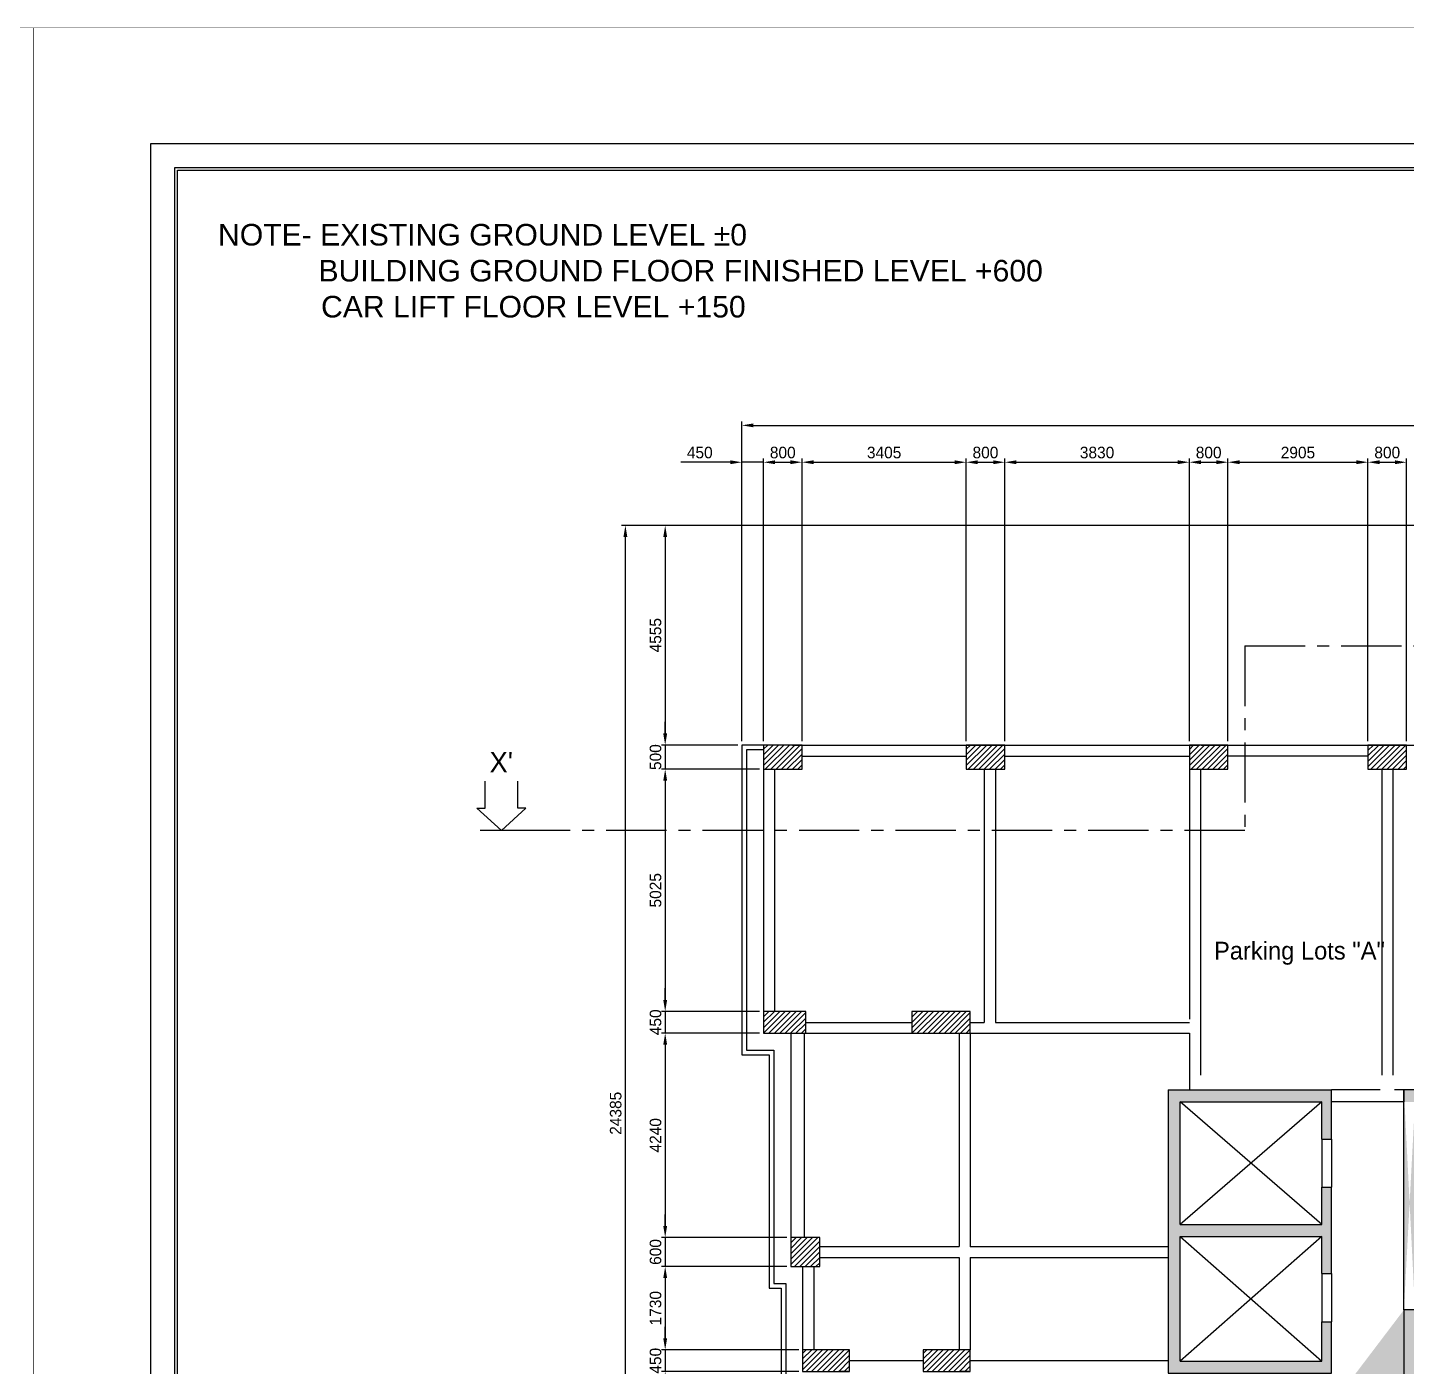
# Model space of a CAD drawing. Header units: millimetres. Extents: x -5 to 1510635, y -6 to 71285.
# Drawn here: x 562681 to 591285, y 19757 to 47525 of the extents above; entities that cross this region are included whole.
import ezdxf
from ezdxf.enums import TextEntityAlignment as Align

# ---------------------------------------------------------------- set-up
doc = ezdxf.new("R2010")
doc.units = ezdxf.units.MM
doc.header["$LTSCALE"] = 1000
doc.linetypes.add('CENTER', pattern=[2, 1.25, -0.25, 0.25, -0.25])
doc.linetypes.add('S-BM-2ND$0$HIDDEN', pattern=[9.525, 6.35, -3.175])
for name, color, linetype in [('1', 1, 'CENTER'), ('3', 3, 'Continuous'), ('MP-2', 42, 'Continuous'), ('MP-7', 7, 'Continuous'), ('MP-8', 8, 'Continuous'), ('S-BM-2ND$0$S-BEAM', 21, 'Continuous'), ('S-BM-2ND$0$S-BEAMS-1', 21, 'Continuous'), ('S-COL 2ND$0$GRD RC WALL', 31, 'Continuous'), ('S-COL 2ND$0$S-COL-1', 31, 'Continuous'), ('S-COL 2ND$0$S-COL-HATCH', 11, 'Continuous'), ('S-COL 2ND$0$S-RCWALL', 31, 'Continuous'), ('S-COL 2ND$0$S-RCWALL-HACH', 21, 'Continuous'), ('S-CUTL', 11, 'Continuous')]:
    doc.layers.add(name, color=color, linetype=linetype)
doc.styles.add('GHD', font='OUTLINE', dxfattribs={"bigfont": 'GHD'})
doc.styles.add('H', font='arial.ttf')
doc.dimstyles.new('MPS2', dxfattribs={"dimscale": 100, "dimtxt": 3, "dimasz": 3, "dimexe": 1, "dimexo": 1, "dimgap": 1, "dimtad": 1, "dimzin": 12, "dimdsep": 46, "dimtxsty": 'Standard', "dimcen": 1, "dimclrd": 1, "dimclre": 1, "dimclrt": 7, "dimazin": 2, "dimtfac": 1, "dimtmove": 0, "dimatfit": 3, "dimfxl": 1, "dimarcsym": 0})

# ---------------------------------------------------------------- blocks, each defined once
blk = doc.blocks.new('S-COL 2ND')
at = {"layer": 'S-COL 2ND$0$S-COL-HATCH'}
h = blk.add_hatch(dxfattribs=at)
h.set_pattern_fill('ANSI31', color=256, scale=25)
h.set_pattern_definition([(45, (-1360.12, 18780), (-56.1266008, 56.1266008), [])])
h.paths.add_polyline_path([(3998377, -137939), (3999177, -137939), (3999177, -137439), (3998377, -137439)])
h = blk.add_hatch(dxfattribs=at)
h.set_pattern_fill('ANSI31', color=256, scale=25)
h.set_pattern_definition([(45, (2845, 18780), (-56.1266008, 56.1266008), [])])
h.paths.add_polyline_path([(4002582, -137939), (4003382, -137939), (4003382, -137439), (4002582, -137439)])
h = blk.add_hatch(dxfattribs=at)
h.set_pattern_fill('ANSI31', color=256, scale=25)
h.set_pattern_definition([(45, (7474.72, 18780), (-56.1266008, 56.1266008), [])])
h.paths.add_polyline_path([(4007211, -137939), (4008011, -137939), (4008011, -137439), (4007211, -137439)])
h = blk.add_hatch(dxfattribs=at)
h.set_pattern_fill('ANSI31', color=256, scale=25)
h.set_pattern_definition([(45, (10979.72, 18780), (-56.1266008, 56.1266008), [])])
h.paths.add_polyline_path([(4010916, -137939), (4011716, -137939), (4011716, -137439), (4010916, -137439)])
h = blk.add_hatch(dxfattribs=at)
h.set_pattern_fill('ANSI31', color=256, scale=25)
h.set_pattern_definition([(45, (14584.72, 18780), (-56.1266008, 56.1266008), [])])
h.paths.add_polyline_path([(4014321, -137939), (4015121, -137939), (4015121, -137439), (4014321, -137439)])
h = blk.add_hatch(dxfattribs=at)
h.set_pattern_fill('ANSI31', color=256, scale=25)
h.set_pattern_definition([(45, (21199.72, 18780), (-56.1266008, 56.1266008), [])])
h.paths.add_polyline_path([(4021136, -138039), (4021736, -138039), (4021736, -137439), (4021136, -137439)])
h = blk.add_hatch(dxfattribs=at)
h.set_pattern_fill('ANSI31', color=256, scale=25)
h.set_pattern_definition([(45, (-5e-10, 109.054), (-56.1266008, 56.1266008), [])])
h.paths.add_polyline_path([(3998377, -143414), (3999252, -143414), (3999252, -142964), (3998377, -142964)])
h = blk.add_hatch(dxfattribs=at)
h.set_pattern_fill('ANSI31', color=256, scale=25)
h.set_pattern_definition([(45, (3414.82, 109.054), (-56.1266008, 56.1266008), [])])
h.paths.add_polyline_path([(4001452, -143414), (4002667, -143414), (4002667, -142964), (4001452, -142964)])
h = blk.add_hatch(dxfattribs=at)
h.set_pattern_fill('ANSI31', color=256, scale=25)
h.set_pattern_definition([(45, (14235, 11880), (-56.1266008, 56.1266008), [])])
h.paths.add_polyline_path([(4021136, -144939), (4021736, -144939), (4021736, -144339), (4021136, -144339)])
h = blk.add_hatch(dxfattribs=at)
h.set_pattern_fill('ANSI31', color=256, scale=25)
h.paths.add_polyline_path([(4023051, -144339), (4023051, -144589), (4023736, -144589), (4023736, -144339)])
h = blk.add_hatch(dxfattribs=at)
h.set_pattern_fill('ANSI31', color=256, scale=25)
h.set_pattern_definition([(45, (-994.82, 8565.32), (-56.1266008, 56.1266008), [])])
h.paths.add_polyline_path([(3998942, -148253), (3999542, -148253), (3999542, -147653), (3998942, -147653)])
h = blk.add_hatch(dxfattribs=at)
h.set_pattern_fill('ANSI31', color=256, scale=25)
h.set_pattern_definition([(45, (-748.12, 6384.94), (-56.1266008, 56.1266008), [])])
h.paths.add_polyline_path([(3999189, -150434), (4000164, -150434), (4000164, -149984), (3999189, -149984)])
h = blk.add_hatch(dxfattribs=at)
h.set_pattern_fill('ANSI31', color=256, scale=25)
h.set_pattern_definition([(45, (1755, 6384.94), (-56.1266008, 56.1266008), [])])
h.paths.add_polyline_path([(4001692, -150434), (4002667, -150434), (4002667, -149984), (4001692, -149984)])
h = blk.add_hatch(dxfattribs=at)
h.set_pattern_fill('ANSI31', color=256, scale=25)
h.set_pattern_definition([(45, (13660, 5415.35), (-56.1266008, 56.1266008), [])])
h.paths.add_polyline_path([(4020561, -151489), (4021161, -151489), (4021161, -150218), (4020561, -150218)])
h = blk.add_hatch(dxfattribs=at)
h.set_pattern_fill('ANSI31', color=256, scale=25)
h.set_pattern_definition([(45, (20364.91, 4960), (-56.1266008, 56.1266008), [])])
h.paths.add_polyline_path([(4027266, -151859), (4027866, -151859), (4027866, -151259), (4027266, -151259)])
h = blk.add_hatch(dxfattribs=at)
h.set_pattern_fill('ANSI31', color=256, scale=25)
h.paths.add_polyline_path([(3999937, -156819), (4000537, -156819), (4000537, -156219), (3999937, -156219)])
h = blk.add_hatch(dxfattribs=at)
h.set_pattern_fill('ANSI31', color=256, scale=25)
h.set_pattern_definition([(45, (-2669.72, 0), (-56.1266008, 56.1266008), [])])
h.paths.add_polyline_path([(4004232, -156819), (4004832, -156819), (4004832, -156219), (4004232, -156219)])
h = blk.add_hatch(dxfattribs=at)
h.set_pattern_fill('ANSI31', color=256, scale=25)
h.set_pattern_definition([(45, (4910, 0), (-56.1266008, 56.1266008), [])])
h.paths.add_polyline_path([(4011811, -156819), (4012661, -156819), (4012661, -156219), (4011811, -156219)])
h = blk.add_hatch(dxfattribs=at)
h.set_pattern_fill('ANSI31', color=256, scale=25)
h.set_pattern_definition([(45, (13660, 0), (-56.1266008, 56.1266008), [])])
h.paths.add_polyline_path([(4020561, -156819), (4021161, -156819), (4021161, -156219), (4020561, -156219)])
h = blk.add_hatch(dxfattribs=at)
h.set_pattern_fill('ANSI31', color=256, scale=25)
h.set_pattern_definition([(45, (20364.91, 0), (-56.1266008, 56.1266008), [])])
h.paths.add_polyline_path([(4027266, -156819), (4027866, -156819), (4027866, -156219), (4027266, -156219)])
at = {"layer": 'S-COL 2ND$0$S-RCWALL-HACH'}
h = blk.add_hatch(dxfattribs=at)
h.set_pattern_fill('DOTS', color=256, scale=40)
h.set_pattern_definition([(0, (0, -2), (31.75, 63.5), [0, -63.5])])
h.paths.add_polyline_path([(4014636, -132883), (4021366, -132883), (4021366, -133183), (4014636, -133183)])
h = blk.add_hatch(dxfattribs=at)
h.set_pattern_fill('DOTS', color=256, scale=40)
h.paths.add_polyline_path([(4020736, -139469), (4021506, -139469), (4021506, -139294), (4020561, -139294), (4020561, -141229), (4021506, -141229), (4021506, -141054), (4020736, -141054)])
h = blk.add_hatch(dxfattribs=at)
h.set_pattern_fill('DOTS', color=256, scale=40)
h.paths.add_polyline_path([(4009962, -145611), (4010162, -145611), (4010162, -144589), (4006772, -144589), (4006772, -150469), (4010162, -150469), (4010162, -149401), (4009962, -149401), (4009962, -150219), (4007022, -150219), (4007022, -147634), (4009962, -147634), (4009962, -148401), (4010162, -148401), (4010162, -146611), (4009962, -146611), (4009962, -147384), (4007022, -147384), (4007022, -144839), (4009962, -144839)])
edge = h.paths.add_edge_path()
edge.add_line((4009962, -150469), (4009962, -151644))
edge.add_line((4010161, -151644), (4009962, -151644))
h = blk.add_hatch(dxfattribs=at)
h.set_pattern_fill('DOTS', color=256, scale=40)
edge = h.paths.add_edge_path()
edge.add_line((4011662, -144589), (4011662, -144839))
edge.add_line((4015142, -144589), (4011662, -144589))
edge.add_line((4014892, -144839), (4011892, -144839))
edge.add_line((4014892, -144839), (4014892, -151394))
edge.add_line((4015142, -151644), (4015142, -144589))
edge.add_line((4011892, -149154), (4011892, -144839))
edge.add_line((4011662, -149154), (4011662, -144589))
edge.add_line((4011892, -149154), (4011662, -149154))
edge.add_line((4009962, -151394), (4014892, -151394))
edge.add_line((4015142, -151644), (4009962, -151644))
edge.add_line((4009962, -151644), (4009962, -151394))
h = blk.add_hatch(dxfattribs=at)
h.set_pattern_fill('DOTS', color=256, scale=40)
h.set_pattern_definition([(0, (-1.51, -2305.376), (31.75, 63.5), [0, -63.5])])
h.paths.add_polyline_path([(4023510, -146690), (4025568, -146690), (4025568, -146940), (4023510, -146940)])
h = blk.add_hatch(dxfattribs=at)
h.set_pattern_fill('DOTS', color=256, scale=40)
h.set_pattern_definition([(0, (5, 0.353), (31.75, 63.5), [0, -63.5])])
h.paths.add_polyline_path([(4027866, -150218), (4025338, -150218), (4025338, -150468), (4027866, -150478)])
at = {"layer": 'S-COL 2ND$0$GRD RC WALL', "elevation": 0}
blk.add_lwpolyline([(4014636, -132883), (4021366, -132883), (4021366, -133183), (4014636, -133183)], close=True, dxfattribs=at)
at = {"layer": 'S-COL 2ND$0$S-COL-1'}
for p, q in [((3999177, -137689, 0), (3999177, -137439, 0)), ((4003382, -137689, 0), (4003382, -137439, 0)), ((4008011, -137689, 0), (4008011, -137439)), ((4015121, -137689, 0), (4015121, -137439, 0)), ((4023737, -144339, 0), (4023051, -144339, 0)), ((4023051, -144589, 0), (4023051, -144339, 0)), ((4023051, -144339, 0), (4023051, -144589, 0)), ((4015142, -144589, 0), (4011662, -144589, 0)), ((4011662, -144589, 0), (4011662, -144839, 0)), ((4011662, -149154, 0), (4011662, -144589, 0)), ((4015142, -151644, 0), (4015142, -144589, 0)), ((4014892, -144839, 0), (4011892, -144839, 0)), ((4011892, -149154, 0), (4011892, -144839, 0)), ((4014892, -144839, 0), (4014892, -151394, 0)), ((4011892, -149154, 0), (4011662, -149154, 0)), ((4000134, -150434, 0), (3999934, -150434, 0)), ((4002637, -150434, 0), (4002437, -150434, 0)), ((4025341, -150218, 0), (4027866, -150218, 0)), ((4025341, -150218, 0), (4025341, -150468, 0)), ((4027866, -150468, 0), (4027866, -150218, 0)), ((4027866, -150468, 0), (4025341, -150468, 0)), ((4009962, -151644, 0), (4009962, -151394, 0)), ((4009962, -151394, 0), (4014892, -151394, 0)), ((4015142, -151644, 0), (4009962, -151644, 0))]:
    blk.add_line(p, q, dxfattribs=at)
at = {"layer": 'S-COL 2ND$0$S-COL-1', "elevation": 0}
for points in [[(3998377, -137939), (3999177, -137939), (3999177, -137439), (3998377, -137439)], [(4002582, -137939), (4003382, -137939), (4003382, -137439), (4002582, -137439)], [(4014321, -137939), (4015121, -137939), (4015121, -137439), (4014321, -137439)], [(4021136, -138039), (4021736, -138039), (4021736, -137439), (4021136, -137439)], [(3998377, -143414), (3999252, -143414), (3999252, -142964), (3998377, -142964)], [(4001452, -143414), (4002667, -143414), (4002667, -142964), (4001452, -142964)], [(4021136, -144939), (4021736, -144939), (4021736, -144339), (4021136, -144339)], [(4023051, -144339), (4023736, -144339), (4023736, -144589), (4023051, -144589)], [(4023506, -146690), (4025571, -146690), (4025571, -146940), (4023506, -146940)], [(3998942, -148253), (3999542, -148253), (3999542, -147653), (3998942, -147653)], [(3999189, -150434), (4000164, -150434), (4000164, -149984), (3999189, -149984)], [(4001692, -150434), (4002667, -150434), (4002667, -149984), (4001692, -149984)], [(4020561, -151489), (4021161, -151489), (4021161, -150218), (4020561, -150218)], [(4027266, -151859), (4027866, -151859), (4027866, -151259), (4027266, -151259)], [(3999937, -156819), (4000537, -156819), (4000537, -156219), (3999937, -156219)], [(4004232, -156819), (4004832, -156819), (4004832, -156219), (4004232, -156219)], [(4011811, -156819), (4012661, -156819), (4012661, -156219), (4011811, -156219)], [(4020561, -156819), (4021161, -156819), (4021161, -156219), (4020561, -156219)], [(4027266, -156819), (4027866, -156819), (4027866, -156219), (4027266, -156219)]]:
    blk.add_lwpolyline(points, close=True, dxfattribs=at)
at = {"layer": 'S-COL 2ND$0$S-COL-1'}
for points in [[(4007211, -137939), (4008011, -137939), (4008011, -137439), (4007211, -137439)], [(4010916, -137939), (4011716, -137939), (4011716, -137439), (4010916, -137439)]]:
    blk.add_lwpolyline(points, close=True, dxfattribs=at)
at = {"layer": 'S-COL 2ND$0$S-COL-1', "elevation": 0}
blk.add_lwpolyline([(4021506, -139294), (4020561, -139294), (4020561, -141229), (4021506, -141229), (4021506, -141054), (4020736, -141054), (4020736, -139469), (4021506, -139469), (4021506, -139294)], dxfattribs=at)
at = {"layer": 'S-COL 2ND$0$S-RCWALL'}
for p, q in [((4006772, -144589, 0), (4010162, -144589, 0)), ((4006772, -144589, 0), (4006772, -150469, 0)), ((4010162, -145611), (4010162, -144589, 0)), ((4007022, -147384, 0), (4007022, -144839, 0)), ((4007022, -144839, 0), (4009962, -144839, 0)), ((4009962, -145611), (4009962, -144839, 0)), ((4009962, -145611), (4010162, -145611)), ((4009962, -147384), (4009962, -146611, 0)), ((4009962, -146611), (4010162, -146611)), ((4010162, -148401), (4010162, -146611, 0)), ((4007022, -147384, 0), (4009962, -147384, 0)), ((4007022, -150219, 0), (4007022, -147634, 0)), ((4007022, -147634, 0), (4009962, -147634, 0)), ((4009962, -148401), (4009962, -147634, 0)), ((4009962, -148401), (4010162, -148401)), ((4009962, -150219, 0), (4009962, -149401, 0)), ((4009962, -149401), (4010162, -149401)), ((4010162, -150469, 0), (4010162, -149401, 0)), ((4007022, -150219, 0), (4009962, -150219)), ((4006772, -150469, 0), (4010162, -150469, 0)), ((4010111, -151644, 0), (4009962, -151644, 0))]:
    blk.add_line(p, q, dxfattribs=at)
blk = doc.blocks.new('*D274')
at = {"layer": 'DEFPOINTS', "color": 0, "linetype": 'ByBlock', "transparency": 16777216}
for p in [(577947, 38510), (577497, 32644, 0), (577947, 32644, 0)]:
    blk.add_point(p, dxfattribs=at)
at = {"layer": 'MP-8', "color": 1, "linetype": 'ByBlock', "lineweight": -2, "transparency": 16777216}
for p, q in [((577257, 38510), (576233, 38510)), ((577497, 32724), (577497, 38590)), ((577947, 38510), (577497, 38510)), ((577947, 32724), (577947, 38590)), ((578187, 38510), (578427, 38510))]:
    blk.add_line(p, q, dxfattribs=at)
at = {"layer": 'MP-8', "color": 1, "linetype": 'ByBlock', "transparency": 16777216}
for points in [[(577257, 38550), (577257, 38470), (577497, 38510)], [(578187, 38550), (578187, 38470), (577947, 38510)]]:
    blk.add_solid(points, dxfattribs=at)
at = {"layer": 'MP-8', "color": 7, "linetype": 'ByBlock', "transparency": 16777216, "insert": (576625, 38710), "char_height": 240, "attachment_point": 5}
blk.add_mtext('450', dxfattribs=at)
blk = doc.blocks.new('*D275')
at = {"layer": 'DEFPOINTS', "color": 0, "linetype": 'ByBlock', "transparency": 16777216}
for p in [(578747, 38510), (577947, 32644, 0), (578747, 32644)]:
    blk.add_point(p, dxfattribs=at)
at = {"layer": 'MP-8', "color": 1, "linetype": 'ByBlock', "lineweight": -2, "transparency": 16777216}
for p, q in [((577947, 32724), (577947, 38590)), ((578187, 38510), (578507, 38510)), ((578747, 32724), (578747, 38590))]:
    blk.add_line(p, q, dxfattribs=at)
at = {"layer": 'MP-8', "color": 1, "linetype": 'ByBlock', "transparency": 16777216}
for points in [[(578187, 38550), (578187, 38470), (577947, 38510)], [(578507, 38550), (578507, 38470), (578747, 38510)]]:
    blk.add_solid(points, dxfattribs=at)
at = {"layer": 'MP-8', "color": 7, "linetype": 'ByBlock', "transparency": 16777216, "insert": (578347, 38710), "char_height": 240, "attachment_point": 5}
blk.add_mtext('800', dxfattribs=at)
blk = doc.blocks.new('*D276')
at = {"layer": 'DEFPOINTS', "color": 0, "linetype": 'ByBlock', "transparency": 16777216}
for p in [(582152, 38510), (578747, 32644), (582152, 32644)]:
    blk.add_point(p, dxfattribs=at)
at = {"layer": 'MP-8', "color": 1, "linetype": 'ByBlock', "lineweight": -2, "transparency": 16777216}
for p, q in [((578747, 32724), (578747, 38590)), ((578987, 38510), (581912, 38510)), ((582152, 32724), (582152, 38590))]:
    blk.add_line(p, q, dxfattribs=at)
at = {"layer": 'MP-8', "color": 1, "linetype": 'ByBlock', "transparency": 16777216}
for points in [[(578987, 38550), (578987, 38470), (578747, 38510)], [(581912, 38550), (581912, 38470), (582152, 38510)]]:
    blk.add_solid(points, dxfattribs=at)
at = {"layer": 'MP-8', "color": 7, "linetype": 'ByBlock', "transparency": 16777216, "insert": (580450, 38710), "char_height": 240, "attachment_point": 5}
blk.add_mtext('3405', dxfattribs=at)
blk = doc.blocks.new('*D277')
at = {"layer": 'DEFPOINTS', "color": 0, "linetype": 'ByBlock', "transparency": 16777216}
for p in [(582952, 38510), (582152, 32644), (582952, 32644, 0)]:
    blk.add_point(p, dxfattribs=at)
at = {"layer": 'MP-8', "color": 1, "linetype": 'ByBlock', "lineweight": -2, "transparency": 16777216}
for p, q in [((582152, 32724), (582152, 38590)), ((582392, 38510), (582712, 38510)), ((582952, 32724), (582952, 38590))]:
    blk.add_line(p, q, dxfattribs=at)
at = {"layer": 'MP-8', "color": 1, "linetype": 'ByBlock', "transparency": 16777216}
for points in [[(582392, 38550), (582392, 38470), (582152, 38510)], [(582712, 38550), (582712, 38470), (582952, 38510)]]:
    blk.add_solid(points, dxfattribs=at)
at = {"layer": 'MP-8', "color": 7, "linetype": 'ByBlock', "transparency": 16777216, "insert": (582552, 38710), "char_height": 240, "attachment_point": 5}
blk.add_mtext('800', dxfattribs=at)
blk = doc.blocks.new('*D278')
at = {"layer": 'DEFPOINTS', "color": 0, "linetype": 'ByBlock', "transparency": 16777216}
for p in [(586782, 38510), (582952, 32644, 0), (586782, 32644)]:
    blk.add_point(p, dxfattribs=at)
at = {"layer": 'MP-8', "color": 1, "linetype": 'ByBlock', "lineweight": -2, "transparency": 16777216}
for p, q in [((582952, 32724), (582952, 38590)), ((583192, 38510), (586542, 38510)), ((586782, 32724), (586782, 38590))]:
    blk.add_line(p, q, dxfattribs=at)
at = {"layer": 'MP-8', "color": 1, "linetype": 'ByBlock', "transparency": 16777216}
for points in [[(583192, 38550), (583192, 38470), (582952, 38510)], [(586542, 38550), (586542, 38470), (586782, 38510)]]:
    blk.add_solid(points, dxfattribs=at)
at = {"layer": 'MP-8', "color": 7, "linetype": 'ByBlock', "transparency": 16777216, "insert": (584867, 38710), "char_height": 240, "attachment_point": 5}
blk.add_mtext('3830', dxfattribs=at)
blk = doc.blocks.new('*D279')
at = {"layer": 'DEFPOINTS', "color": 0, "linetype": 'ByBlock', "transparency": 16777216}
for p in [(587582, 38510), (586782, 32644), (587582, 32644)]:
    blk.add_point(p, dxfattribs=at)
at = {"layer": 'MP-8', "color": 1, "linetype": 'ByBlock', "lineweight": -2, "transparency": 16777216}
for p, q in [((586782, 32724), (586782, 38590)), ((587022, 38510), (587342, 38510)), ((587582, 32724), (587582, 38590))]:
    blk.add_line(p, q, dxfattribs=at)
at = {"layer": 'MP-8', "color": 1, "linetype": 'ByBlock', "transparency": 16777216}
for points in [[(587022, 38550), (587022, 38470), (586782, 38510)], [(587342, 38550), (587342, 38470), (587582, 38510)]]:
    blk.add_solid(points, dxfattribs=at)
at = {"layer": 'MP-8', "color": 7, "linetype": 'ByBlock', "transparency": 16777216, "insert": (587182, 38710), "char_height": 240, "attachment_point": 5}
blk.add_mtext('800', dxfattribs=at)
blk = doc.blocks.new('*D280')
at = {"layer": 'DEFPOINTS', "color": 0, "linetype": 'ByBlock', "transparency": 16777216}
for p in [(590487, 38510), (587582, 32644), (590487, 32644)]:
    blk.add_point(p, dxfattribs=at)
at = {"layer": 'MP-8', "color": 1, "linetype": 'ByBlock', "lineweight": -2, "transparency": 16777216}
for p, q in [((587582, 32724), (587582, 38590)), ((587822, 38510), (590247, 38510)), ((590487, 32724), (590487, 38590))]:
    blk.add_line(p, q, dxfattribs=at)
at = {"layer": 'MP-8', "color": 1, "linetype": 'ByBlock', "transparency": 16777216}
for points in [[(587822, 38550), (587822, 38470), (587582, 38510)], [(590247, 38550), (590247, 38470), (590487, 38510)]]:
    blk.add_solid(points, dxfattribs=at)
at = {"layer": 'MP-8', "color": 7, "linetype": 'ByBlock', "transparency": 16777216, "insert": (589034, 38710), "char_height": 240, "attachment_point": 5}
blk.add_mtext('2905', dxfattribs=at)
blk = doc.blocks.new('*D281')
at = {"layer": 'DEFPOINTS', "color": 0, "linetype": 'ByBlock', "transparency": 16777216}
for p in [(591287, 38510), (590487, 32644), (591287, 32644, 0)]:
    blk.add_point(p, dxfattribs=at)
at = {"layer": 'MP-8', "color": 1, "linetype": 'ByBlock', "lineweight": -2, "transparency": 16777216}
for p, q in [((590487, 32724), (590487, 38590)), ((590727, 38510), (591047, 38510)), ((591287, 32724), (591287, 38590))]:
    blk.add_line(p, q, dxfattribs=at)
at = {"layer": 'MP-8', "color": 1, "linetype": 'ByBlock', "transparency": 16777216}
for points in [[(590727, 38550), (590727, 38470), (590487, 38510)], [(591047, 38550), (591047, 38470), (591287, 38510)]]:
    blk.add_solid(points, dxfattribs=at)
at = {"layer": 'MP-8', "color": 7, "linetype": 'ByBlock', "transparency": 16777216, "insert": (590887, 38710), "char_height": 240, "attachment_point": 5}
blk.add_mtext('800', dxfattribs=at)
blk = doc.blocks.new('*D286')
at = {"layer": 'DEFPOINTS', "color": 0, "linetype": 'ByBlock', "transparency": 16777216}
for p in [(607887, 39275), (577497, 32644, 0), (607887, 20315, 0)]:
    blk.add_point(p, dxfattribs=at)
at = {"layer": 'MP-8', "color": 1, "linetype": 'ByBlock', "lineweight": -2, "transparency": 16777216}
for p, q in [((577497, 32724), (577497, 39355)), ((577737, 39275), (607647, 39275)), ((607887, 20395), (607887, 39355))]:
    blk.add_line(p, q, dxfattribs=at)
at = {"layer": 'MP-8', "color": 1, "linetype": 'ByBlock', "transparency": 16777216}
for points in [[(577737, 39315), (577737, 39235), (577497, 39275)], [(607647, 39315), (607647, 39235), (607887, 39275)]]:
    blk.add_solid(points, dxfattribs=at)
at = {"layer": 'MP-8', "color": 7, "linetype": 'ByBlock', "transparency": 16777216, "insert": (592692, 39475), "char_height": 240, "attachment_point": 5}
blk.add_mtext('30390', dxfattribs=at)
blk = doc.blocks.new('*D287')
at = {"layer": 'DEFPOINTS', "color": 0, "linetype": 'ByBlock', "transparency": 16777216}
for p in [(594207, 37200, 0), (575908, 32644), (577497, 32644, 0)]:
    blk.add_point(p, dxfattribs=at)
at = {"layer": 'MP-8', "color": 1, "linetype": 'ByBlock', "lineweight": -2, "transparency": 16777216}
for p, q in [((594127, 37200), (575828, 37200)), ((575908, 36960), (575908, 32884)), ((577417, 32644), (575828, 32644))]:
    blk.add_line(p, q, dxfattribs=at)
at = {"layer": 'MP-8', "color": 1, "linetype": 'ByBlock', "transparency": 16777216}
for points in [[(575868, 36960), (575948, 36960), (575908, 37200)], [(575868, 32884), (575948, 32884), (575908, 32644)]]:
    blk.add_solid(points, dxfattribs=at)
at = {"layer": 'MP-8', "color": 7, "linetype": 'ByBlock', "transparency": 16777216, "insert": (575708, 34922), "char_height": 240, "attachment_point": 5, "rotation": 90}
blk.add_mtext('4555', dxfattribs=at)
blk = doc.blocks.new('*D288')
at = {"layer": 'DEFPOINTS', "color": 0, "linetype": 'ByBlock', "transparency": 16777216}
for p in [(577497, 32644, 0), (575908, 32144), (577947, 32144, 0)]:
    blk.add_point(p, dxfattribs=at)
at = {"layer": 'MP-8', "color": 1, "linetype": 'ByBlock', "lineweight": -2, "transparency": 16777216}
for p, q in [((575908, 32884), (575908, 33124)), ((577417, 32644), (575828, 32644)), ((575908, 32644), (575908, 32144)), ((577867, 32144), (575828, 32144)), ((575908, 31904), (575908, 31664))]:
    blk.add_line(p, q, dxfattribs=at)
at = {"layer": 'MP-8', "color": 1, "linetype": 'ByBlock', "transparency": 16777216}
for points in [[(575868, 32884), (575948, 32884), (575908, 32644)], [(575868, 31904), (575948, 31904), (575908, 32144)]]:
    blk.add_solid(points, dxfattribs=at)
at = {"layer": 'MP-8', "color": 7, "linetype": 'ByBlock', "transparency": 16777216, "insert": (575708, 32394), "char_height": 240, "attachment_point": 5, "rotation": 90}
blk.add_mtext('500', dxfattribs=at)
blk = doc.blocks.new('*D289')
at = {"layer": 'DEFPOINTS', "color": 0, "linetype": 'ByBlock', "transparency": 16777216}
for p in [(577947, 32144, 0), (575908, 27119), (577947, 27119, 0)]:
    blk.add_point(p, dxfattribs=at)
at = {"layer": 'MP-8', "color": 1, "linetype": 'ByBlock', "lineweight": -2, "transparency": 16777216}
for p, q in [((577867, 32144), (575828, 32144)), ((575908, 31904), (575908, 27359)), ((577867, 27119), (575828, 27119))]:
    blk.add_line(p, q, dxfattribs=at)
at = {"layer": 'MP-8', "color": 1, "linetype": 'ByBlock', "transparency": 16777216}
for points in [[(575868, 31904), (575948, 31904), (575908, 32144)], [(575868, 27359), (575948, 27359), (575908, 27119)]]:
    blk.add_solid(points, dxfattribs=at)
at = {"layer": 'MP-8', "color": 7, "linetype": 'ByBlock', "transparency": 16777216, "insert": (575708, 29632), "char_height": 240, "attachment_point": 5, "rotation": 90}
blk.add_mtext('5025', dxfattribs=at)
blk = doc.blocks.new('*D290')
at = {"layer": 'DEFPOINTS', "color": 0, "linetype": 'ByBlock', "transparency": 16777216}
for p in [(577947, 27119, 0), (575908, 26669), (577947, 26669, 0)]:
    blk.add_point(p, dxfattribs=at)
at = {"layer": 'MP-8', "color": 1, "linetype": 'ByBlock', "lineweight": -2, "transparency": 16777216}
for p, q in [((575908, 27359), (575908, 27599)), ((577867, 27119), (575828, 27119)), ((575908, 27119), (575908, 26669)), ((577867, 26669), (575828, 26669)), ((575908, 26429), (575908, 26189))]:
    blk.add_line(p, q, dxfattribs=at)
at = {"layer": 'MP-8', "color": 1, "linetype": 'ByBlock', "transparency": 16777216}
for points in [[(575868, 27359), (575948, 27359), (575908, 27119)], [(575868, 26429), (575948, 26429), (575908, 26669)]]:
    blk.add_solid(points, dxfattribs=at)
at = {"layer": 'MP-8', "color": 7, "linetype": 'ByBlock', "transparency": 16777216, "insert": (575708, 26894), "char_height": 240, "attachment_point": 5, "rotation": 90}
blk.add_mtext('450', dxfattribs=at)
blk = doc.blocks.new('*D291')
at = {"layer": 'DEFPOINTS', "color": 0, "linetype": 'ByBlock', "transparency": 16777216}
for p in [(577947, 26669, 0), (575908, 22430), (578512, 22430)]:
    blk.add_point(p, dxfattribs=at)
at = {"layer": 'MP-8', "color": 1, "linetype": 'ByBlock', "lineweight": -2, "transparency": 16777216}
for p, q in [((577867, 26669), (575828, 26669)), ((575908, 26429), (575908, 22670)), ((578432, 22430), (575828, 22430))]:
    blk.add_line(p, q, dxfattribs=at)
at = {"layer": 'MP-8', "color": 1, "linetype": 'ByBlock', "transparency": 16777216}
for points in [[(575868, 26429), (575948, 26429), (575908, 26669)], [(575868, 22670), (575948, 22670), (575908, 22430)]]:
    blk.add_solid(points, dxfattribs=at)
at = {"layer": 'MP-8', "color": 7, "linetype": 'ByBlock', "transparency": 16777216, "insert": (575708, 24550), "char_height": 240, "attachment_point": 5, "rotation": 90}
blk.add_mtext('4240', dxfattribs=at)
blk = doc.blocks.new('*D292')
at = {"layer": 'DEFPOINTS', "color": 0, "linetype": 'ByBlock', "transparency": 16777216}
for p in [(578512, 22430), (575908, 21830), (578512, 21830)]:
    blk.add_point(p, dxfattribs=at)
at = {"layer": 'MP-8', "color": 1, "linetype": 'ByBlock', "lineweight": -2, "transparency": 16777216}
for p, q in [((575908, 22670), (575908, 22910)), ((578432, 22430), (575828, 22430)), ((575908, 22430), (575908, 21830)), ((578432, 21830), (575828, 21830)), ((575908, 21590), (575908, 21350))]:
    blk.add_line(p, q, dxfattribs=at)
at = {"layer": 'MP-8', "color": 1, "linetype": 'ByBlock', "transparency": 16777216}
for points in [[(575868, 22670), (575948, 22670), (575908, 22430)], [(575868, 21590), (575948, 21590), (575908, 21830)]]:
    blk.add_solid(points, dxfattribs=at)
at = {"layer": 'MP-8', "color": 7, "linetype": 'ByBlock', "transparency": 16777216, "insert": (575708, 22130), "char_height": 240, "attachment_point": 5, "rotation": 90}
blk.add_mtext('600', dxfattribs=at)
blk = doc.blocks.new('*D293')
at = {"layer": 'DEFPOINTS', "color": 0, "linetype": 'ByBlock', "transparency": 16777216}
for p in [(578512, 21830), (575908, 20099), (578759, 20099)]:
    blk.add_point(p, dxfattribs=at)
at = {"layer": 'MP-8', "color": 1, "linetype": 'ByBlock', "lineweight": -2, "transparency": 16777216}
for p, q in [((578432, 21830), (575828, 21830)), ((575908, 21590), (575908, 20339)), ((578679, 20099), (575828, 20099))]:
    blk.add_line(p, q, dxfattribs=at)
at = {"layer": 'MP-8', "color": 1, "linetype": 'ByBlock', "transparency": 16777216}
for points in [[(575868, 21590), (575948, 21590), (575908, 21830)], [(575868, 20339), (575948, 20339), (575908, 20099)]]:
    blk.add_solid(points, dxfattribs=at)
at = {"layer": 'MP-8', "color": 7, "linetype": 'ByBlock', "transparency": 16777216, "insert": (575708, 20964), "char_height": 240, "attachment_point": 5, "rotation": 90}
blk.add_mtext('1730', dxfattribs=at)
blk = doc.blocks.new('*D294')
at = {"layer": 'DEFPOINTS', "color": 0, "linetype": 'ByBlock', "transparency": 16777216}
for p in [(578759, 20099), (575908, 19649), (578759, 19649)]:
    blk.add_point(p, dxfattribs=at)
at = {"layer": 'MP-8', "color": 1, "linetype": 'ByBlock', "lineweight": -2, "transparency": 16777216}
for p, q in [((575908, 20339), (575908, 20579)), ((578679, 20099), (575828, 20099)), ((575908, 20099), (575908, 19649)), ((578679, 19649), (575828, 19649)), ((575908, 19409), (575908, 19169))]:
    blk.add_line(p, q, dxfattribs=at)
at = {"layer": 'MP-8', "color": 1, "linetype": 'ByBlock', "transparency": 16777216}
for points in [[(575868, 20339), (575948, 20339), (575908, 20099)], [(575868, 19409), (575948, 19409), (575908, 19649)]]:
    blk.add_solid(points, dxfattribs=at)
at = {"layer": 'MP-8', "color": 7, "linetype": 'ByBlock', "transparency": 16777216, "insert": (575708, 19874), "char_height": 240, "attachment_point": 5, "rotation": 90}
blk.add_mtext('450', dxfattribs=at)
blk = doc.blocks.new('*D298')
at = {"layer": 'DEFPOINTS', "color": 0, "linetype": 'ByBlock', "transparency": 16777216}
for p in [(575082, 37200), (594207, 37200, 0), (579057, 12814, 0)]:
    blk.add_point(p, dxfattribs=at)
at = {"layer": 'MP-8', "color": 1, "linetype": 'ByBlock', "lineweight": -2, "transparency": 16777216}
for p, q in [((594127, 37200), (575002, 37200)), ((575082, 13054), (575082, 36960)), ((578977, 12814), (575002, 12814))]:
    blk.add_line(p, q, dxfattribs=at)
at = {"layer": 'MP-8', "color": 1, "linetype": 'ByBlock', "transparency": 16777216}
for points in [[(575042, 36960), (575122, 36960), (575082, 37200)], [(575042, 13054), (575122, 13054), (575082, 12814)]]:
    blk.add_solid(points, dxfattribs=at)
at = {"layer": 'MP-8', "color": 7, "linetype": 'ByBlock', "transparency": 16777216, "insert": (574882, 25007), "char_height": 240, "attachment_point": 5, "rotation": 90}
blk.add_mtext('24385', dxfattribs=at)

msp = doc.modelspace()

# ---------------------------------------------------------------- linework, layer by layer
at = {"layer": '1'}
for p, q in [((587934.039, 34699.654, 0), (587934.039, 30872.939, 0)), ((587934.039, 34699.654, 0), (601058.708, 34699.654, 0)), ((587934.039, 30872.939, 0), (572953.11, 30872.939, 0))]:
    msp.add_line(p, q, dxfattribs=at)
at = {"layer": '3'}
msp.add_line((572953.11, 30872.939, 0), (572070.111, 30872.939, 0), dxfattribs=at)
at = {"layer": 'MP-2'}
for p, q in [((572171.317, 31335.255, 0), (572171.317, 31898.414, 0)), ((572851.901, 31335.248, 0), (572851.901, 31898.407, 0)), ((572511.607, 30872.946, 0), (572003.201, 31335.255, 0)), ((572003.201, 31335.255, 0), (572171.317, 31335.255, 0)), ((572511.607, 30872.946, 0), (573020.014, 31335.255, 0)), ((573020.017, 31335.248, 0), (572851.901, 31335.248, 0))]:
    msp.add_line(p, q, dxfattribs=at)
at = {"layer": 'MP-2', "const_width": 10}
for points in [[(562800, 0), (495600, 0), (495600, 47520), (562800, 47520)], [(630000, 0), (562800, 0), (562800, 47520), (630000, 47520)]]:
    msp.add_lwpolyline(points, close=True, dxfattribs=at)
at = {"layer": 'MP-7'}
for points in [[(565240, 45120), (627560, 45120), (627560, 2400), (565240, 2400)], [(627061.091, 2898.909), (565738.909, 2898.909), (565738.909, 44621.091), (627061.091, 44621.091)], [(565794.343, 44565.657), (627005.657, 44565.657), (627005.657, 2954.343), (565794.343, 2954.343)]]:
    msp.add_lwpolyline(points, close=True, dxfattribs=at)
at = {"layer": 'S-BM-2ND$0$S-BEAM'}
for p, q in [((587029.96, 32644.353, 0), (593891.96, 32644.353, 0)), ((577947.118, 32144.353, 0), (577947.118, 27119.353, 0)), ((578512.426, 26669.353, 0), (578512.426, 22329.674, 0))]:
    msp.add_line(p, q, dxfattribs=at)
at = {"layer": 'S-BM-2ND$0$S-BEAM', "linetype": 'S-BM-2ND$0$HIDDEN'}
for p, q in [((578747.118, 32414.353, 0), (582152.242, 32414.353, 0)), ((582952.242, 32414.353, 0), (586781.96, 32414.353, 0)), ((590486.96, 32414.353, 0), (587581.96, 32414.353, 0)), ((578177.5, 32144.353, 0), (578177.5, 27119.353, 0)), ((582527.242, 32144.353, 0), (582527.242, 26889.927, 0)), ((582757.242, 32144.353, 0), (582757.242, 26889.927, 0)), ((586781.96, 32144.353, 0), (586781.96, 26959.927, 0)), ((587011.96, 32144.353, 0), (587011.96, 25494.353, 0)), ((590771.96, 32144.353, 0), (590771.96, 25494.354, 0)), ((591001.96, 32144.353, 0), (591001.96, 25494.353, 0)), ((578822.426, 26889.927, 0), (581022.242, 26889.927, 0)), ((582237.242, 26889.927, 0), (582527.242, 26889.927, 0)), ((582757.242, 26889.927, 0), (586781.96, 26889.927, 0)), ((578792.426, 26660.299, 0), (578792.426, 22429.674, 0)), ((578822.426, 26669.353, 0), (582007.242, 26669.353, 0)), ((582007.242, 26669.353, 0), (582007.242, 22244.674, 0)), ((582237.242, 26669.353, 0), (586781.96, 26669.353, 0)), ((582237.242, 26669.353, 0), (582237.242, 22235.247, 0)), ((586781.96, 26669.353, 0), (586781.96, 25494.353, 0)), ((590736.96, 25494.354, 0), (589732.335, 25494.353, 0)), ((591282.389, 25494.353, 0), (591036.96, 25494.353, 0)), ((591233.389, 25244.353, 0), (589732.335, 25244.353, 0)), ((589732.335, 24471.853, 0), (589732.335, 23471.853, 0)), ((579112.426, 22244.674, 0), (582007.242, 22244.674, 0)), ((582237.242, 22244.674, 0), (586342.335, 22244.674, 0)), ((578991.5, 21829.674, 0), (578992.118, 20099.297, 0)), ((579112.426, 22014.674, 0), (582007.242, 22014.674, 0)), ((582007.242, 22014.674, 0), (582007.242, 20099.297, 0)), ((582237.242, 22014.674, 0), (586342.335, 22014.674, 0)), ((582237.242, 22014.674, 0), (582237.242, 20099.297, 0)), ((589732.335, 21681.853, 0), (589732.335, 20681.853, 0)), ((591232.389, 20929.353, 0), (591232.429, 18689.354, 0)), ((579737.118, 19879.297, 0), (581262.242, 19879.297, 0)), ((582237.242, 19879.297, 0), (586342.335, 19879.297, 0))]:
    msp.add_line(p, q, dxfattribs=at)
at = {"layer": 'S-BM-2ND$0$S-BEAM', "elevation": 0}
msp.add_lwpolyline([(578547.118, 32644.353), (586991.96, 32644.353)], dxfattribs=at)
at = {"layer": 'S-BM-2ND$0$S-BEAMS-1'}
for p, q in [((589532.335, 24471.853, 0), (589532.335, 23471.853, 0)), ((578762.118, 20099.297, 0), (578762.118, 21829.674, 0)), ((589532.335, 21681.853, 0), (589532.335, 20681.853, 0))]:
    msp.add_line(p, q, dxfattribs=at)
at = {"layer": 'S-BM-2ND$0$S-BEAMS-1', "elevation": 0}
for points in [[(577947.118, 32644.353), (577497.118, 32644.353), (577497.118, 26219.353), (578062.426, 26219.353), (578062.426, 21379.674), (578312.118, 21379.674), (578312.118, 19199.297), (579057.242, 19199.297), (579057.242, 12814.353), (607886.867, 12814.353), (607886.867, 20314.706), (605591.713, 20314.706), (605591.713, 23843.001), (603757.453, 23843.001), (603757.453, 26419.353), (601756.96, 26419.353), (601756.96, 33094.353), (600936.96, 33094.353)], [(577947.118, 32544.353), (577597.118, 32544.353), (577597.118, 26319.353), (578162.426, 26319.353), (578162.426, 21479.674), (578412.118, 21479.674), (578412.118, 19299.297), (579157.242, 19299.297), (579157.242, 12914.353), (607786.867, 12914.353), (607786.867, 20214.706), (605491.713, 20214.706), (605491.713, 23743.001), (603657.453, 23743.001), (603657.453, 26319.353), (601656.96, 26319.353), (601656.96, 32994.353), (600936.96, 32994.353)]]:
    msp.add_lwpolyline(points, dxfattribs=at)
at = {"layer": 'S-CUTL'}
for p, q in [((589532.335, 22699.353, 0), (586592.335, 25244.353, 0)), ((589531.953, 25244.353, 0), (586592.335, 22699.353, 0)), ((589531.953, 22449.353, 0), (586592.335, 19864.353, 0)), ((586592.335, 22449.353, 0), (589531.953, 19864.353, 0))]:
    msp.add_line(p, q, dxfattribs=at)

# ---------------------------------------------------------------- block references
msp.add_blockref('S-COL 2ND', (-3420429.386, 170083.153, 0))

# ---------------------------------------------------------------- texts
at = {"layer": '3', "style": 'GHD'}
msp.add_text("X'", height=423.36, dxfattribs=at).set_placement((572507.69, 32076.295, 0), align=Align.CENTER)
msp.add_text('Parking Lots "A"', height=367.5, dxfattribs=at).set_placement((587293.334, 28196.031, 0))
at = {"layer": 'MP-8', "linetype": 'ByBlock', "insert": (566631.215, 43452.655), "char_height": 447.61621, "attachment_point": 1, "style": 'H'}
msp.add_mtext_dynamic_manual_height_columns('{\\fArial|b0|i0|c238|p34;NOTE- EXISTING GROUND LEVEL %%P0\\P            BUILDING GROUND FLOOR FINISHED LEVEL +600\\P^I  CAR LIFT FLOOR LEVEL +150}', width=29952.96773, gutter_width=1598.629, heights=[0], dxfattribs=at)

# ---------------------------------------------------------------- dimensions: what is measured, and where the dimension line sits
at = {"layer": 'MP-8', "linetype": 'ByBlock'}
for base, p1, p2, picture, middle in [((607886.867, 39274.602), (577497.118, 32644.353, 0), (607886.867, 20314.706, 0), '*D286', (592691.992, 39474.602)), ((578747.118, 38510.498), (577947.118, 32644.353, 0), (578747.118, 32644.353), '*D275', (578347.118, 38710.498)), ((582152.242, 38510.498), (578747.118, 32644.353), (582152.242, 32644.353), '*D276', (580449.68, 38710.498)), ((582952.242, 38510.498), (582152.242, 32644.353), (582952.242, 32644.353, 0), '*D277', (582552.242, 38710.498)), ((586781.96, 38510.498), (582952.242, 32644.353, 0), (586781.96, 32644.353), '*D278', (584867.101, 38710.498)), ((587581.96, 38510.498), (586781.96, 32644.353), (587581.96, 32644.353), '*D279', (587181.96, 38710.498)), ((590486.96, 38510.498), (587581.96, 32644.353), (590486.96, 32644.353), '*D280', (589034.46, 38710.498)), ((591286.96, 38510.498), (590486.96, 32644.353), (591286.96, 32644.353, 0), '*D281', (590886.96, 38710.498))]:
    dim = msp.add_linear_dim(base=base, p1=p1, p2=p2, dimstyle='MPS2', override={"dimscale": 80, "dimdec": 0}, dxfattribs=at)
    dim.commit()
    dim.dimension.update_dxf_attribs({"geometry": picture, "text_midpoint": middle})
dim = msp.add_linear_dim(base=(577947.118, 38510.498), p1=(577497.118, 32644.353, 0), p2=(577947.118, 32644.353, 0), dimstyle='MPS2', override={"dimscale": 80, "dimdec": 0}, dxfattribs=at)
dim.commit()
dim.dimension.update_dxf_attribs({"geometry": '*D274', "text_midpoint": (576625.118, 38510.498), "dimtype": 160})
for base, p1, p2, picture, middle in [((575082.247, 37199.654), (579057.242, 12814.353, 0), (594206.943, 37199.654, 0), '*D298', (574882.247, 25007.004)), ((575907.825, 32644.353), (594206.943, 37199.654, 0), (577497.118, 32644.353, 0), '*D287', (575707.825, 34922.004)), ((575907.825, 27119.353), (577947.118, 32144.353, 0), (577947.118, 27119.353, 0), '*D289', (575707.825, 29631.853)), ((575907.825, 22429.674), (577947.118, 26669.353, 0), (578512.426, 22429.674), '*D291', (575707.825, 24549.513)), ((575907.825, 20099.297), (578512.426, 21829.674), (578759.118, 20099.297), '*D293', (575707.825, 20964.485))]:
    dim = msp.add_linear_dim(base=base, p1=p1, p2=p2, angle=90, dimstyle='MPS2', override={"dimscale": 80, "dimdec": 0}, dxfattribs=at)
    dim.commit()
    dim.dimension.update_dxf_attribs({"geometry": picture, "text_midpoint": middle})
for base, p1, p2, picture, middle in [((575907.825, 32144.353), (577497.118, 32644.353, 0), (577947.118, 32144.353, 0), '*D288', (575907.825, 32394.353)), ((575907.825, 26669.353), (577947.118, 27119.353, 0), (577947.118, 26669.353, 0), '*D290', (575907.825, 26894.353)), ((575907.825, 21829.674), (578512.426, 22429.674), (578512.426, 21829.674), '*D292', (575907.825, 22129.674)), ((575907.825, 19649.297), (578759.118, 20099.297), (578759.118, 19649.297), '*D294', (575907.825, 19874.297))]:
    dim = msp.add_linear_dim(base=base, p1=p1, p2=p2, angle=90, dimstyle='MPS2', override={"dimscale": 80, "dimdec": 0}, dxfattribs=at)
    dim.commit()
    dim.dimension.update_dxf_attribs({"geometry": picture, "text_midpoint": middle, "dimtype": 160})

doc.saveas('drawing.dxf')
